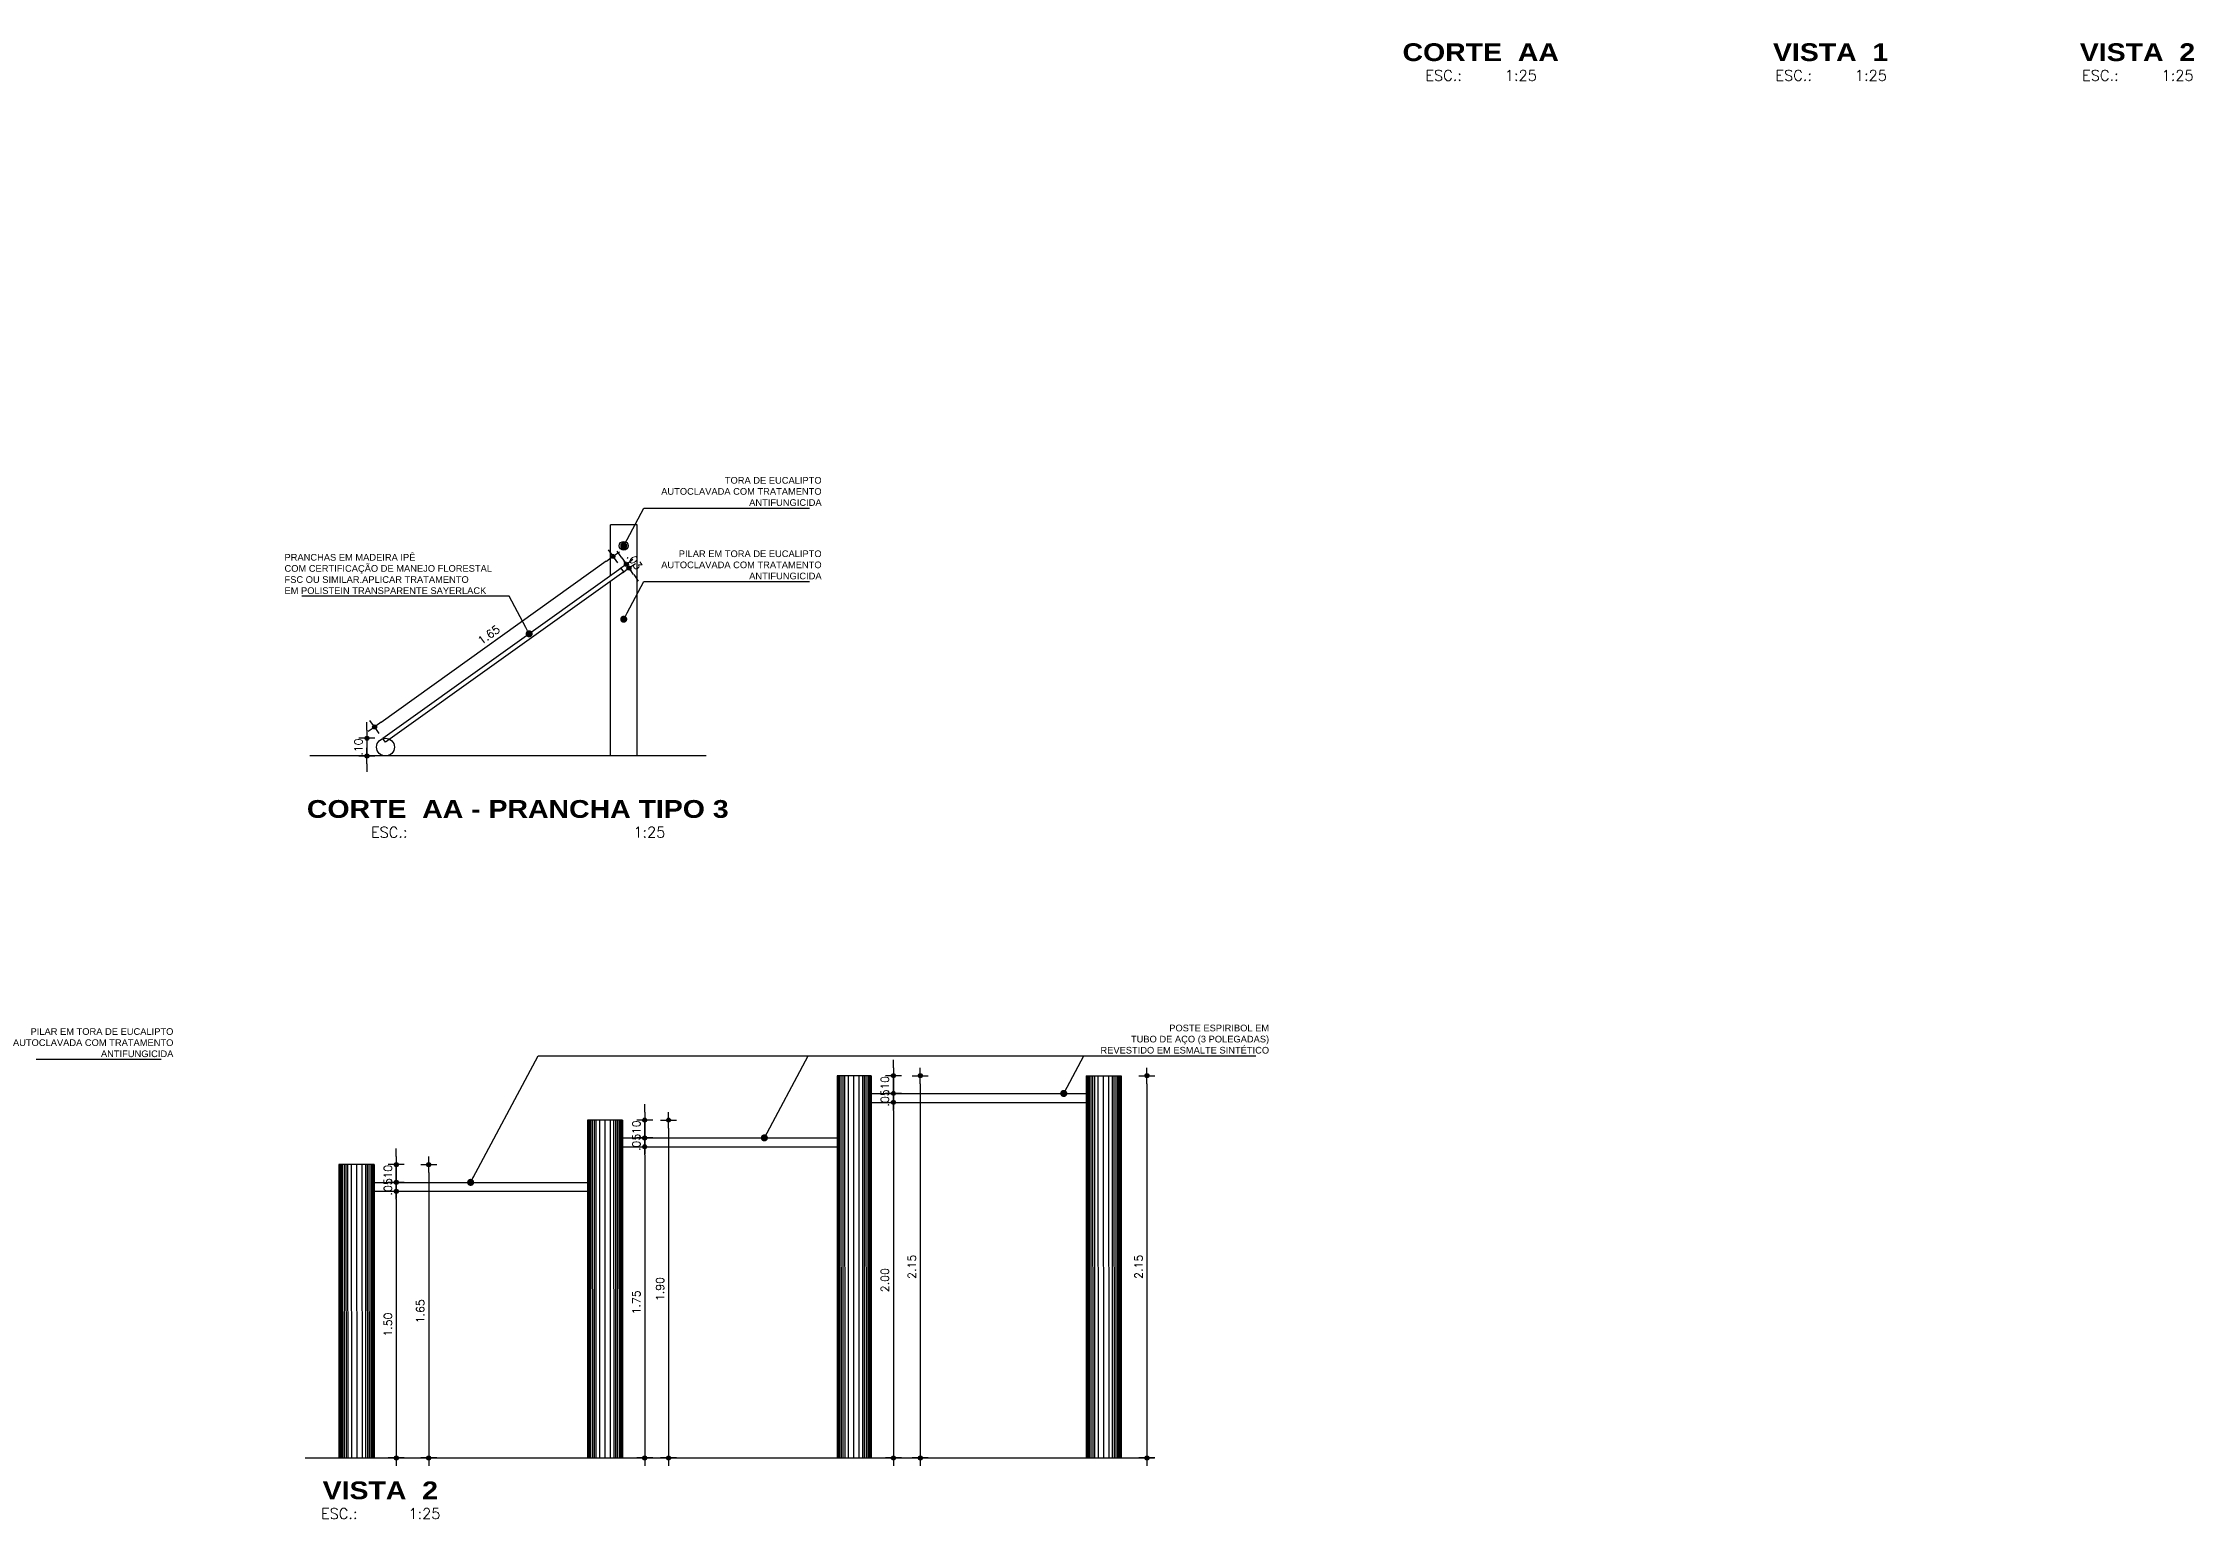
# Model space of a CAD drawing. Header units: millimetres. Extents: x 490 to 675, y -160 to -87.
# Drawn here: x 560.66 to 572.76, y -159.69 to -151.39 of the extents above; entities that cross this region are included whole.
import ezdxf
from ezdxf import colors
from ezdxf.entities.mleader import LeaderData, LeaderLine
from ezdxf.enums import TextEntityAlignment as Align
from ezdxf.math import Vec2, Vec3

# ---------------------------------------------------------------- set-up
doc = ezdxf.new("R2010")
doc.units = ezdxf.units.MM
doc.header["$LTSCALE"] = 2.5
for name, color, linetype in [('AN_INDICAÇAO', 2, 'Continuous'), ('ARQ_CORTE', 3, 'Continuous'), ('ARQ_ESTRUTURA', 6, 'Continuous'), ('ARQ_HAT', 8, 'Continuous'), ('ARQ_VISTA02', 2, 'Continuous'), ('COTAS', 1, 'Continuous'), ('TITULO', 2, 'Continuous')]:
    doc.layers.add(name, color=color, linetype=linetype)
doc.styles.add('ARIAL 1-025', font='arial.ttf', dxfattribs={"height": 0.05})
doc.styles.add('COTA200', font='ROMANS.SHX')
doc.styles.add('COTA25', font='romans.shx')
doc.styles.add('TIT200', font='')
doc.styles.get('TIT200').set_extended_font_data('Arial Black')
doc.dimstyles.new('COTA25$0', dxfattribs={"dimtxt": 0.045, "dimasz": 0.045, "dimexe": 0.05, "dimexo": 0.95, "dimgap": 0.025, "dimtad": 1, "dimzin": 4, "dimdsep": 46, "dimtxsty": 'COTA25', "dimblk": 'bola', "dimcen": -0.1, "dimdle": 0.05, "dimse1": 1, "dimse2": 1, "dimclrd": 256, "dimclre": 3, "dimclrt": 2, "dimadec": 0, "dimazin": 0, "dimtfac": 1, "dimtix": 1, "dimtmove": 2, "dimatfit": 3, "dimldrblk": 'USERTICK', "dimfxl": 1, "dimtvp": 2.5, "dimtolj": 1, "dimtzin": 4, "dimarcsym": 0})

# ---------------------------------------------------------------- blocks, each defined once
blk = doc.blocks.new('_Dot')
at = {"color": 0, "linetype": 'ByBlock', "lineweight": -2}
blk.add_line((-0.5, 0), (-1, 0), dxfattribs=at)
at = {"color": 0, "linetype": 'ByBlock', "const_width": 0.5}
blk.add_lwpolyline([(-0.25, 0, 1), (0.25, 0, 1)], format="xyb", close=True, dxfattribs=at)
blk = doc.blocks.new('bola')
blk.add_hatch(color=0).paths.add_polyline_path([(-0.25, 0, 1), (0.25, 0, 1)])
at = {"color": 0}
for p, q in [((-1, 0), (-0.25, 0)), ((0, 1), (0, 0.25)), ((0.25, 0), (1, 0)), ((0, -0.25), (0, -1))]:
    blk.add_line(p, q, dxfattribs=at)
blk.add_circle((0, 0), 0.25, dxfattribs=at)
blk = doc.blocks.new('*D420')
at = {"layer": 'COTAS', "lineweight": -2}
for p, q in [((562.486, -155.255), (562.486, -155.21)), ((562.486, -155.3), (562.486, -155.4)), ((562.486, -155.445), (562.486, -155.49))]:
    blk.add_line(p, q, dxfattribs=at)
at = {"layer": 'DEFPOINTS', "color": 0}
for p in [(562.59, -155.3), (562.486, -155.4), (562.59, -155.4)]:
    blk.add_point(p, dxfattribs=at)
at = {"layer": 'COTAS', "lineweight": -2, "xscale": 0.045, "yscale": 0.045, "zscale": 0.045}
for p, rotation in [((562.486, -155.3), 270), ((562.486, -155.4), 90)]:
    blk.add_blockref('bola', p, dxfattribs=dict(at, rotation=rotation))
at = {"layer": 'COTAS', "color": 2, "insert": (562.438, -155.35), "char_height": 0.045, "attachment_point": 5, "rotation": 90, "style": 'COTA25'}
blk.add_mtext('\\A1;.10', dxfattribs=at)
blk = doc.blocks.new('USERTICK')
at = {"color": 0}
for p, q in [((-1, 0), (1, 0)), ((0, 1), (0, -1))]:
    blk.add_line(p, q, dxfattribs=at)
blk.add_circle((0, 0), 0.25, dxfattribs=at)
blk = doc.blocks.new('*D421')
at = {"layer": 'COTAS', "lineweight": -2}
for p, q in [((563.919, -154.286), (563.893, -154.249)), ((563.945, -154.322), (563.959, -154.343)), ((563.986, -154.379), (564.012, -154.416))]:
    blk.add_line(p, q, dxfattribs=at)
at = {"layer": 'DEFPOINTS', "color": 0}
for p in [(563.915, -154.343), (563.93, -154.364), (563.959, -154.343)]:
    blk.add_point(p, dxfattribs=at)
at = {"layer": 'COTAS', "lineweight": -2, "xscale": 0.045, "yscale": 0.045, "zscale": 0.045}
for p, rotation in [((563.945, -154.322), 305.5826939624752), ((563.959, -154.343), 125.5826939624751)]:
    blk.add_blockref('bola', p, dxfattribs=dict(at, rotation=rotation))
at = {"layer": 'COTAS', "color": 2, "insert": (563.991, -154.305), "char_height": 0.045, "attachment_point": 5, "rotation": 305.5827, "style": 'COTA25'}
blk.add_mtext('\\A1;.03', dxfattribs=at)
blk = doc.blocks.new('*D422')
at = {"layer": 'COTAS', "lineweight": -2}
blk.add_line((563.832, -154.305), (562.566, -155.211), dxfattribs=at)
at = {"layer": 'DEFPOINTS', "color": 0}
for p in [(563.915, -154.343), (562.529, -155.237), (562.576, -155.302)]:
    blk.add_point(p, dxfattribs=at)
at = {"layer": 'COTAS', "lineweight": -2, "xscale": 0.045, "yscale": 0.045, "zscale": 0.045}
for p, rotation in [((563.869, -154.278), 35.58269396257358), ((562.529, -155.237), 215.5826939625736)]:
    blk.add_blockref('bola', p, dxfattribs=dict(at, rotation=rotation))
at = {"layer": 'COTAS', "color": 2, "insert": (563.171, -154.719), "char_height": 0.045, "attachment_point": 5, "rotation": 35.5827, "style": 'COTA25'}
blk.add_mtext('\\A1;1.65', dxfattribs=at)
blk = doc.blocks.new('*D437')
at = {"layer": 'COTAS', "lineweight": -2}
blk.add_line((566.873, -157.243), (566.873, -159.303), dxfattribs=at)
at = {"layer": 'DEFPOINTS', "color": 0}
for p in [(566.727, -157.198), (566.727, -159.348), (566.873, -159.348)]:
    blk.add_point(p, dxfattribs=at)
at = {"layer": 'COTAS', "lineweight": -2, "xscale": 0.045, "yscale": 0.045, "zscale": 0.045}
for p, rotation in [((566.873, -157.198), 90), ((566.873, -159.348), 270)]:
    blk.add_blockref('bola', p, dxfattribs=dict(at, rotation=rotation))
at = {"layer": 'COTAS', "color": 2, "insert": (566.826, -158.273), "char_height": 0.045, "attachment_point": 5, "rotation": 90, "style": 'COTA25'}
blk.add_mtext('\\A1;2.15', dxfattribs=at)
blk = doc.blocks.new('*D438')
at = {"layer": 'COTAS', "lineweight": -2}
blk.add_line((564.182, -157.493), (564.182, -159.303), dxfattribs=at)
at = {"layer": 'DEFPOINTS', "color": 0}
for p in [(563.923, -157.448), (563.923, -159.348), (564.182, -159.348)]:
    blk.add_point(p, dxfattribs=at)
at = {"layer": 'COTAS', "lineweight": -2, "xscale": 0.045, "yscale": 0.045, "zscale": 0.045}
for p, rotation in [((564.182, -157.448), 90), ((564.182, -159.348), 270)]:
    blk.add_blockref('bola', p, dxfattribs=dict(at, rotation=rotation))
at = {"layer": 'COTAS', "color": 2, "insert": (564.134, -158.398), "char_height": 0.045, "attachment_point": 5, "rotation": 90, "style": 'COTA25'}
blk.add_mtext('\\A1;1.90', dxfattribs=at)
blk = doc.blocks.new('*D439')
at = {"layer": 'COTAS', "lineweight": -2}
blk.add_line((562.833, -157.743), (562.833, -159.303), dxfattribs=at)
at = {"layer": 'DEFPOINTS', "color": 0}
for p in [(562.527, -157.698), (562.527, -159.348), (562.833, -159.348)]:
    blk.add_point(p, dxfattribs=at)
at = {"layer": 'COTAS', "lineweight": -2, "xscale": 0.045, "yscale": 0.045, "zscale": 0.045}
for p, rotation in [((562.833, -157.698), 90), ((562.833, -159.348), 270)]:
    blk.add_blockref('bola', p, dxfattribs=dict(at, rotation=rotation))
at = {"layer": 'COTAS', "color": 2, "insert": (562.786, -158.523), "char_height": 0.045, "attachment_point": 5, "rotation": 90, "style": 'COTA25'}
blk.add_mtext('\\A1;1.65', dxfattribs=at)
blk = doc.blocks.new('*D440')
at = {"layer": 'COTAS', "lineweight": -2}
blk.add_line((565.598, -157.243), (565.598, -159.303), dxfattribs=at)
at = {"layer": 'DEFPOINTS', "color": 0}
for p in [(565.322, -157.198), (565.327, -159.348), (565.598, -159.348)]:
    blk.add_point(p, dxfattribs=at)
at = {"layer": 'COTAS', "lineweight": -2, "xscale": 0.045, "yscale": 0.045, "zscale": 0.045}
for p, rotation in [((565.598, -157.198), 90), ((565.598, -159.348), 270)]:
    blk.add_blockref('bola', p, dxfattribs=dict(at, rotation=rotation))
at = {"layer": 'COTAS', "color": 2, "insert": (565.551, -158.273), "char_height": 0.045, "attachment_point": 5, "rotation": 90, "style": 'COTA25'}
blk.add_mtext('\\A1;2.15', dxfattribs=at)
blk = doc.blocks.new('*D441')
at = {"layer": 'COTAS', "lineweight": -2}
for p, q in [((562.651, -157.653), (562.651, -157.608)), ((562.651, -157.698), (562.651, -157.798)), ((562.651, -157.843), (562.651, -157.888))]:
    blk.add_line(p, q, dxfattribs=at)
at = {"layer": 'DEFPOINTS', "color": 0}
for p in [(562.527, -157.698), (562.527, -157.798), (562.651, -157.798)]:
    blk.add_point(p, dxfattribs=at)
at = {"layer": 'COTAS', "lineweight": -2, "xscale": 0.045, "yscale": 0.045, "zscale": 0.045}
for p, rotation in [((562.651, -157.698), 270), ((562.651, -157.798), 90)]:
    blk.add_blockref('bola', p, dxfattribs=dict(at, rotation=rotation))
at = {"layer": 'COTAS', "color": 2, "insert": (562.604, -157.748), "char_height": 0.045, "attachment_point": 5, "rotation": 90, "style": 'COTA25'}
blk.add_mtext('\\A1;.10', dxfattribs=at)
blk = doc.blocks.new('*D387')
at = {"layer": 'COTAS', "lineweight": -2}
for p, q in [((564.048, -157.403), (564.048, -157.358)), ((564.048, -157.448), (564.048, -157.548)), ((564.048, -157.593), (564.048, -157.638))]:
    blk.add_line(p, q, dxfattribs=at)
at = {"layer": 'DEFPOINTS', "color": 0}
for p in [(563.923, -157.448), (563.923, -157.548), (564.048, -157.548)]:
    blk.add_point(p, dxfattribs=at)
at = {"layer": 'COTAS', "lineweight": -2, "xscale": 0.045, "yscale": 0.045, "zscale": 0.045}
for p, rotation in [((564.048, -157.448), 270), ((564.048, -157.548), 90)]:
    blk.add_blockref('bola', p, dxfattribs=dict(at, rotation=rotation))
at = {"layer": 'COTAS', "color": 2, "insert": (564.001, -157.498), "char_height": 0.045, "attachment_point": 5, "rotation": 90, "style": 'COTA25'}
blk.add_mtext('\\A1;.10', dxfattribs=at)
blk = doc.blocks.new('*D388')
at = {"layer": 'COTAS', "lineweight": -2}
for p, q in [((565.447, -157.153), (565.447, -157.108)), ((565.447, -157.198), (565.447, -157.298)), ((565.447, -157.343), (565.447, -157.388))]:
    blk.add_line(p, q, dxfattribs=at)
at = {"layer": 'DEFPOINTS', "color": 0}
for p in [(565.322, -157.198), (565.322, -157.298), (565.447, -157.298)]:
    blk.add_point(p, dxfattribs=at)
at = {"layer": 'COTAS', "lineweight": -2, "xscale": 0.045, "yscale": 0.045, "zscale": 0.045}
for p, rotation in [((565.447, -157.198), 270), ((565.447, -157.298), 90)]:
    blk.add_blockref('bola', p, dxfattribs=dict(at, rotation=rotation))
at = {"layer": 'COTAS', "color": 2, "insert": (565.399, -157.248), "char_height": 0.045, "attachment_point": 5, "rotation": 90, "style": 'COTA25'}
blk.add_mtext('\\A1;.10', dxfattribs=at)
blk = doc.blocks.new('*D442')
at = {"layer": 'COTAS', "lineweight": -2}
for p, q in [((562.651, -157.753), (562.651, -157.708)), ((562.651, -157.798), (562.651, -157.848)), ((562.651, -157.893), (562.651, -157.938))]:
    blk.add_line(p, q, dxfattribs=at)
at = {"layer": 'DEFPOINTS', "color": 0}
for p in [(562.527, -157.798), (562.527, -157.848), (562.651, -157.848)]:
    blk.add_point(p, dxfattribs=at)
at = {"layer": 'COTAS', "lineweight": -2, "xscale": 0.045, "yscale": 0.045, "zscale": 0.045}
for p, rotation in [((562.651, -157.798), 270), ((562.651, -157.848), 90)]:
    blk.add_blockref('bola', p, dxfattribs=dict(at, rotation=rotation))
at = {"layer": 'COTAS', "color": 2, "insert": (562.604, -157.823), "char_height": 0.045, "attachment_point": 5, "rotation": 90, "style": 'COTA25'}
blk.add_mtext('\\A1;.05', dxfattribs=at)
blk = doc.blocks.new('*D443')
at = {"layer": 'COTAS', "lineweight": -2}
blk.add_line((562.651, -157.893), (562.651, -159.303), dxfattribs=at)
at = {"layer": 'DEFPOINTS', "color": 0}
for p in [(562.527, -157.848), (562.527, -159.348), (562.651, -159.348)]:
    blk.add_point(p, dxfattribs=at)
at = {"layer": 'COTAS', "lineweight": -2, "xscale": 0.045, "yscale": 0.045, "zscale": 0.045}
for p, rotation in [((562.651, -157.848), 90), ((562.651, -159.348), 270)]:
    blk.add_blockref('bola', p, dxfattribs=dict(at, rotation=rotation))
at = {"layer": 'COTAS', "color": 2, "insert": (562.604, -158.598), "char_height": 0.045, "attachment_point": 5, "rotation": 90, "style": 'COTA25'}
blk.add_mtext('\\A1;1.50', dxfattribs=at)
blk = doc.blocks.new('*D389')
at = {"layer": 'COTAS', "lineweight": -2}
for p, q in [((564.048, -157.503), (564.048, -157.458)), ((564.048, -157.548), (564.048, -157.598)), ((564.048, -157.643), (564.048, -157.688))]:
    blk.add_line(p, q, dxfattribs=at)
at = {"layer": 'DEFPOINTS', "color": 0}
for p in [(564.048, -157.548), (564.048, -157.598), (564.048, -157.598)]:
    blk.add_point(p, dxfattribs=at)
at = {"layer": 'COTAS', "lineweight": -2, "xscale": 0.045, "yscale": 0.045, "zscale": 0.045}
for p, rotation in [((564.048, -157.548), 270), ((564.048, -157.598), 90)]:
    blk.add_blockref('bola', p, dxfattribs=dict(at, rotation=rotation))
at = {"layer": 'COTAS', "color": 2, "insert": (564.001, -157.573), "char_height": 0.045, "attachment_point": 5, "rotation": 90, "style": 'COTA25'}
blk.add_mtext('\\A1;.05', dxfattribs=at)
blk = doc.blocks.new('*D444')
at = {"layer": 'COTAS', "lineweight": -2}
blk.add_line((564.048, -157.643), (564.048, -159.303), dxfattribs=at)
at = {"layer": 'DEFPOINTS', "color": 0}
for p in [(564.048, -157.598), (564.046, -159.348), (564.048, -159.348)]:
    blk.add_point(p, dxfattribs=at)
at = {"layer": 'COTAS', "lineweight": -2, "xscale": 0.045, "yscale": 0.045, "zscale": 0.045}
for p, rotation in [((564.048, -157.598), 90), ((564.048, -159.348), 270)]:
    blk.add_blockref('bola', p, dxfattribs=dict(at, rotation=rotation))
at = {"layer": 'COTAS', "color": 2, "insert": (564.001, -158.473), "char_height": 0.045, "attachment_point": 5, "rotation": 90, "style": 'COTA25'}
blk.add_mtext('\\A1;1.75', dxfattribs=at)
blk = doc.blocks.new('*D390')
at = {"layer": 'COTAS', "lineweight": -2}
for p, q in [((565.447, -157.253), (565.447, -157.208)), ((565.447, -157.298), (565.447, -157.348)), ((565.447, -157.393), (565.447, -157.438))]:
    blk.add_line(p, q, dxfattribs=at)
at = {"layer": 'DEFPOINTS', "color": 0}
for p in [(565.447, -157.298), (565.447, -157.348), (565.447, -157.348)]:
    blk.add_point(p, dxfattribs=at)
at = {"layer": 'COTAS', "lineweight": -2, "xscale": 0.045, "yscale": 0.045, "zscale": 0.045}
for p, rotation in [((565.447, -157.298), 270), ((565.447, -157.348), 90)]:
    blk.add_blockref('bola', p, dxfattribs=dict(at, rotation=rotation))
at = {"layer": 'COTAS', "color": 2, "insert": (565.399, -157.323), "char_height": 0.045, "attachment_point": 5, "rotation": 90, "style": 'COTA25'}
blk.add_mtext('\\A1;.05', dxfattribs=at)
blk = doc.blocks.new('*D445')
at = {"layer": 'COTAS', "lineweight": -2}
blk.add_line((565.447, -157.393), (565.447, -159.303), dxfattribs=at)
at = {"layer": 'DEFPOINTS', "color": 0}
for p in [(565.447, -157.348), (565.447, -159.348), (565.452, -159.348)]:
    blk.add_point(p, dxfattribs=at)
at = {"layer": 'COTAS', "lineweight": -2, "xscale": 0.045, "yscale": 0.045, "zscale": 0.045}
for p, rotation in [((565.447, -157.348), 90), ((565.447, -159.348), 270)]:
    blk.add_blockref('bola', p, dxfattribs=dict(at, rotation=rotation))
at = {"layer": 'COTAS', "color": 2, "insert": (565.399, -158.348), "char_height": 0.045, "attachment_point": 5, "rotation": 90, "style": 'COTA25'}
blk.add_mtext('\\A1;2.00', dxfattribs=at)

msp = doc.modelspace()

# ---------------------------------------------------------------- linework, layer by layer
at = {"layer": 'AN_INDICAÇAO'}
for p, q in [((563.449, -157.086), (564.967, -157.086)), ((564.967, -157.086), (565.067, -157.086))]:
    msp.add_line(p, q, dxfattribs=at)
for points in [[(563.069, -157.798), (563.449, -157.086)], [(564.721, -157.548), (564.967, -157.086)], [(565.067, -157.086), (566.516, -157.086)]]:
    msp.add_lwpolyline(points, dxfattribs=at)
at = {"layer": 'ARQ_CORTE'}
for p, q in [((563.915, -154.343), (562.576, -155.302)), ((563.93, -154.364), (562.59, -155.322)), ((563.93, -154.364), (563.915, -154.343)), ((562.59, -155.322), (562.575, -155.302))]:
    msp.add_line(p, q, dxfattribs=at)
for centre, radius in [((563.93, -154.218), 0.025), ((562.59, -155.35), 0.05)]:
    msp.add_circle(centre, radius, dxfattribs=at)
at = {"layer": 'ARQ_ESTRUTURA'}
for p, q in [((564.393, -155.4), (562.165, -155.4)), ((562.139, -159.348), (566.915, -159.348))]:
    msp.add_line(p, q, dxfattribs=at)
at = {"layer": 'ARQ_HAT'}
for p, q in [((565.132, -157.198), (565.133, -159.348)), ((565.137, -157.198), (565.138, -159.348)), ((565.142, -157.198), (565.143, -159.348)), ((565.152, -157.198), (565.153, -159.348)), ((565.162, -157.198), (565.163, -159.348)), ((565.172, -157.198), (565.173, -159.348)), ((565.192, -157.198), (565.193, -159.348)), ((565.222, -157.198), (565.223, -159.348)), ((565.252, -157.198), (565.253, -159.348)), ((565.272, -157.198), (565.273, -159.348)), ((565.282, -157.198), (565.283, -159.348)), ((565.292, -157.198), (565.293, -159.348)), ((565.302, -157.198), (565.303, -159.348)), ((565.307, -157.198), (565.308, -159.348)), ((565.312, -157.198), (565.313, -159.348)), ((565.317, -157.198), (565.318, -159.348)), ((566.532, -157.198), (566.533, -159.348)), ((566.537, -157.198), (566.538, -159.348)), ((566.542, -157.198), (566.543, -159.348)), ((566.547, -157.198), (566.548, -159.348)), ((566.557, -157.198), (566.558, -159.348)), ((566.567, -157.198), (566.568, -159.348)), ((566.577, -157.198), (566.578, -159.348)), ((566.597, -157.198), (566.598, -159.348)), ((566.627, -157.198), (566.628, -159.348)), ((566.657, -157.198), (566.658, -159.348)), ((566.677, -157.198), (566.678, -159.348)), ((566.687, -157.198), (566.688, -159.348)), ((566.697, -157.198), (566.698, -159.348)), ((566.707, -157.198), (566.708, -159.348)), ((566.712, -157.198), (566.713, -159.348)), ((566.717, -157.198), (566.718, -159.348)), ((566.722, -157.198), (566.723, -159.348)), ((563.728, -157.448), (563.729, -159.348)), ((563.733, -157.448), (563.734, -159.348)), ((563.738, -157.448), (563.739, -159.348)), ((563.743, -157.448), (563.744, -159.348)), ((563.753, -157.448), (563.754, -159.348)), ((563.763, -157.448), (563.764, -159.348)), ((563.773, -157.448), (563.774, -159.348)), ((563.793, -157.448), (563.794, -159.348)), ((563.823, -157.448), (563.824, -159.348)), ((563.853, -157.448), (563.854, -159.348)), ((563.873, -157.448), (563.874, -159.348)), ((563.883, -157.448), (563.884, -159.348)), ((563.893, -157.448), (563.894, -159.348)), ((563.903, -157.448), (563.904, -159.348)), ((563.908, -157.448), (563.909, -159.348)), ((563.913, -157.448), (563.914, -159.348)), ((563.918, -157.448), (563.919, -159.348)), ((562.332, -157.698), (562.333, -159.348)), ((562.337, -157.698), (562.338, -159.348)), ((562.342, -157.698), (562.343, -159.348)), ((562.347, -157.698), (562.348, -159.348)), ((562.357, -157.698), (562.358, -159.348)), ((562.367, -157.698), (562.368, -159.348)), ((562.377, -157.698), (562.378, -159.348)), ((562.397, -157.698), (562.398, -159.348)), ((562.427, -157.698), (562.428, -159.348)), ((562.457, -157.698), (562.458, -159.348)), ((562.477, -157.698), (562.478, -159.348)), ((562.487, -157.698), (562.488, -159.348)), ((562.497, -157.698), (562.498, -159.348)), ((562.507, -157.698), (562.508, -159.348)), ((562.512, -157.698), (562.513, -159.348)), ((562.517, -157.698), (562.518, -159.348)), ((562.522, -157.698), (562.523, -159.348))]:
    msp.add_line(p, q, dxfattribs=at)
at = {"layer": 'ARQ_VISTA02'}
for p, q in [((564.005, -154.1), (563.855, -154.1)), ((563.855, -154.386), (563.855, -154.1)), ((564.005, -155.4), (564.005, -154.1)), ((563.855, -155.4), (563.855, -154.417)), ((565.13, -157.198), (565.13, -159.348)), ((565.322, -157.198), (565.13, -157.198)), ((565.322, -157.198), (565.322, -159.348)), ((566.53, -157.198), (566.53, -159.348)), ((566.53, -157.198), (566.727, -157.198)), ((566.727, -157.198), (566.727, -159.348)), ((565.322, -157.298), (566.53, -157.298)), ((565.322, -157.348), (566.53, -157.348)), ((563.727, -157.448), (563.727, -159.348)), ((563.923, -157.448), (563.727, -157.448)), ((563.923, -157.448), (563.923, -159.348)), ((563.923, -157.548), (565.13, -157.548)), ((563.923, -157.598), (565.13, -157.598)), ((562.327, -157.698), (562.327, -159.348)), ((562.527, -157.698), (562.327, -157.698)), ((562.527, -157.698), (562.527, -159.348)), ((562.527, -157.798), (563.727, -157.798)), ((562.527, -157.848), (563.727, -157.848))]:
    msp.add_line(p, q, dxfattribs=at)

# ---------------------------------------------------------------- block references
at = {"layer": 'AN_INDICAÇAO', "xscale": 0.04000000000000124, "yscale": 0.04000000000000124, "zscale": 0.04000000000000124, "rotation": 241.9319770203185}
for p in [(564.721, -157.548), (563.069, -157.798)]:
    msp.add_blockref('_Dot', p, dxfattribs=at)

# ---------------------------------------------------------------- texts
at = {"layer": 'TITULO'}
for s, height, style, p in [('CORTE  AA', 0.1, 'TIT200', (568.75, -151.442)), ('VISTA  1', 0.1, 'TIT200', (570.718, -151.442)), ('VISTA  2', 0.1, 'TIT200', (572.444, -151.442)), ('ESC.:     1:25', 0.06, 'COTA200', (568.752, -151.573)), ('ESC.:     1:25', 0.06, 'COTA200', (570.721, -151.573)), ('ESC.:     1:25', 0.06, 'COTA200', (572.446, -151.573)), ('CORTE  AA - PRANCHA TIPO 3', 0.1, 'TIT200', (563.334, -155.698)), ('ESC.:                            1:25', 0.06, 'COTA200', (563.336, -155.829)), ('VISTA  2', 0.1, 'TIT200', (562.561, -159.53)), ('ESC.:      1:25', 0.06, 'COTA200', (562.563, -159.661))]:
    msp.add_text(s, height=height, dxfattribs=dict(at, style=style)).set_placement(p, align=Align.MIDDLE_CENTER)

# ---------------------------------------------------------------- dimensions: what is measured, and where the dimension line sits
at = {"layer": 'COTAS'}
for p1, p2, distance, picture, middle in [((563.915, -154.343), (562.576, -155.302), -0.08, '*D422', (563.171, -154.719)), ((563.91534814, -154.34336719), (563.92989507, -154.3636991), 0.0363039, '*D421', (563.99077735, -154.30476955))]:
    dim = msp.add_aligned_dim(p1=p1, p2=p2, distance=distance, dimstyle='COTA25$0', override={"dimclrt": 2}, dxfattribs=at)
    dim.commit()
    dim.dimension.update_dxf_attribs({"geometry": picture, "text_midpoint": middle})
for base, p1, p2, picture, middle in [((562.486, -155.4), (562.59, -155.3), (562.59, -155.4), '*D420', (562.438, -155.35)), ((565.447, -157.298), (565.322, -157.198), (565.322, -157.298), '*D388', (565.399, -157.248)), ((565.598, -159.348), (565.322, -157.198), (565.327, -159.348), '*D440', (565.551, -158.273)), ((565.447, -157.348), (565.447, -157.298), (565.447, -157.348), '*D390', (565.399, -157.323)), ((566.873, -159.348), (566.727, -157.198), (566.727, -159.348), '*D437', (566.826, -158.273)), ((564.048, -157.548), (563.923, -157.448), (563.923, -157.548), '*D387', (564.001, -157.498)), ((565.447, -159.348), (565.447, -157.348), (565.452, -159.348), '*D445', (565.399, -158.348)), ((564.182, -159.348), (563.923, -157.448), (563.923, -159.348), '*D438', (564.134, -158.398)), ((564.048, -157.598), (564.048, -157.548), (564.048, -157.598), '*D389', (564.001, -157.573)), ((562.651, -157.798), (562.527, -157.698), (562.527, -157.798), '*D441', (562.604, -157.748)), ((564.048, -159.348), (564.048, -157.598), (564.046, -159.348), '*D444', (564.001, -158.473)), ((562.833, -159.348), (562.527, -157.698), (562.527, -159.348), '*D439', (562.786, -158.523)), ((562.651, -157.848), (562.527, -157.798), (562.527, -157.848), '*D442', (562.604, -157.823)), ((562.651, -159.348), (562.527, -157.848), (562.527, -159.348), '*D443', (562.604, -158.598))]:
    dim = msp.add_linear_dim(base=base, p1=p1, p2=p2, angle=90, dimstyle='COTA25$0', override={"dimclrt": 2}, dxfattribs=at)
    dim.commit()
    dim.dimension.update_dxf_attribs({"geometry": picture, "text_midpoint": middle})

# ---------------------------------------------------------------- leaders
at = {"layer": 'AN_INDICAÇAO'}
ml = msp.add_multileader_mtext('Standard', dxfattribs=at)
ml.set_content('TORA DE EUCALIPTO\\P\\pq*;AUTOCLAVADA COM TRATAMENTO\\PANTIFUNGICIDA', color=256, style='ARIAL 1-025')
ml.set_leader_properties(color=256, linetype='ByLayer', lineweight=-1)
ml.set_arrow_properties(name='DOT')
ml.build(insert=Vec2(0, 0))
ml.multileader.update_dxf_attribs({"text_left_attachment_type": 5, "text_right_attachment_type": 5, "dogleg_length": 0.1, "arrow_head_size": 0.04})
ctx = ml.context
ctx.base_point, ctx.char_height, ctx.arrow_head_size, ctx.landing_gap_size, ctx.plane_origin = Vec3(564.143, -154.006), 0.0375, 0.04, 0, Vec3(563.93, -154.218)
ctx.left_attachment, ctx.right_attachment, ctx.text_align_type = 5, 5, 2
notes = []
notes.append((ctx, [(0, (1, 1, 0), (564.043, -154.006), (1, 0), 0.1, [(0, [(563.93, -154.218)], 0, [])])]))
ctx.mtext.insert, ctx.mtext.alignment, ctx.mtext.line_spacing_style, ctx.mtext.flow_direction = Vec3(565.043, -153.831), 3, 2, 5
ml = msp.add_multileader_mtext('Standard', dxfattribs=at)
ml.set_content('PILAR EM TORA DE EUCALIPTO\\P\\pq*;AUTOCLAVADA COM TRATAMENTO\\PANTIFUNGICIDA', color=256, style='ARIAL 1-025')
ml.set_leader_properties(color=256, linetype='ByLayer', lineweight=-1)
ml.set_arrow_properties(name='DOT')
ml.build(insert=Vec2(0, 0))
ml.multileader.update_dxf_attribs({"text_left_attachment_type": 5, "text_right_attachment_type": 5, "dogleg_length": 0.1, "arrow_head_size": 0.04})
ctx = ml.context
ctx.base_point, ctx.char_height, ctx.arrow_head_size, ctx.landing_gap_size, ctx.plane_origin = Vec3(564.143, -154.419), 0.0375, 0.04, 0, Vec3(563.93, -154.631)
ctx.left_attachment, ctx.right_attachment, ctx.text_align_type = 5, 5, 2
notes.append((ctx, [(0, (1, 1, 0), (564.043, -154.419), (1, 0), 0.1, [(0, [(563.93, -154.631)], 0, [])])]))
ctx.mtext.insert, ctx.mtext.alignment, ctx.mtext.line_spacing_style, ctx.mtext.flow_direction = Vec3(565.043, -154.244), 3, 2, 5
ml = msp.add_multileader_mtext('Standard', dxfattribs=at)
ml.set_content('PRANCHAS EM MADEIRA IPÊ\\PCOM CERTIFICAÇÃO DE MANEJO FLORESTAL\\PFSC OU SIMILAR.APLICAR TRATAMENTO\\PEM POLISTEIN TRANSPARENTE SAYERLACK', color=256, style='ARIAL 1-025')
ml.set_leader_properties(color=256, linetype='ByLayer', lineweight=-1)
ml.set_arrow_properties(name='DOT')
ml.build(insert=Vec2(0, 0))
ml.multileader.update_dxf_attribs({"text_left_attachment_type": 5, "text_right_attachment_type": 5, "dogleg_length": 0.1, "arrow_head_size": 0.04})
ctx = ml.context
ctx.base_point, ctx.char_height, ctx.arrow_head_size, ctx.landing_gap_size, ctx.plane_origin = Vec3(562.022, -154.501), 0.0375, 0.04, 0, Vec3(563.398, -154.713)
ctx.left_attachment, ctx.right_attachment = 5, 5
notes.append((ctx, [(0, (1, 1, 0), (563.285, -154.501), (-1, 0), 0.1, [(0, [(563.398, -154.713)], 0, [])])]))
ctx.mtext.insert, ctx.mtext.line_spacing_style, ctx.mtext.flow_direction = Vec3(562.022, -154.264), 2, 5
ml = msp.add_multileader_mtext('Standard', dxfattribs=at)
ml.set_content('PILAR EM TORA DE EUCALIPTO\\P\\pq*;AUTOCLAVADA COM TRATAMENTO\\PANTIFUNGICIDA', color=256, style='ARIAL 1-025')
ml.set_leader_properties(color=256, linetype='ByLayer', lineweight=-1)
ml.set_arrow_properties(name='DOT')
ml.build(insert=Vec2(0, 0))
ml.multileader.update_dxf_attribs({"text_left_attachment_type": 5, "text_right_attachment_type": 5, "dogleg_length": 0.1, "arrow_head_size": 0.04})
ctx = ml.context
ctx.base_point, ctx.char_height, ctx.arrow_head_size, ctx.landing_gap_size, ctx.plane_origin = Vec3(560.497, -157.106), 0.0375, 0.04, 0, Vec3(560.284, -157.318)
ctx.left_attachment, ctx.right_attachment, ctx.text_align_type = 5, 5, 2
notes.append((ctx, [(0, (1, 1, 0), (560.397, -157.106), (1, 0), 0.1, [(0, [(560.284, -157.318)], 0, [])])]))
ctx.mtext.insert, ctx.mtext.alignment, ctx.mtext.line_spacing_style, ctx.mtext.flow_direction = Vec3(561.397, -156.931), 3, 2, 5
ml = msp.add_multileader_mtext('Standard', dxfattribs=at)
ml.set_content('POSTE ESPIRIBOL EM \\PTUBO DE AÇO (3 POLEGADAS)\\PREVESTIDO EM ESMALTE SINTÉTICO', color=256, style='ARIAL 1-025')
ml.set_leader_properties(color=256, linetype='ByLayer', lineweight=-1)
ml.set_arrow_properties(name='DOT')
ml.build(insert=Vec2(0, 0))
ml.multileader.update_dxf_attribs({"text_left_attachment_type": 5, "text_right_attachment_type": 5, "dogleg_length": 0.1, "arrow_head_size": 0.04})
ctx = ml.context
ctx.base_point, ctx.char_height, ctx.arrow_head_size, ctx.landing_gap_size, ctx.plane_origin = Vec3(566.618, -157.086), 0.0375, 0.04, 0, Vec3(566.405, -157.298)
ctx.left_attachment, ctx.right_attachment, ctx.text_align_type = 5, 5, 2
notes.append((ctx, [(0, (1, 1, 0), (566.518, -157.086), (1, 0), 0.1, [(0, [(566.405, -157.298)], 0, [])])]))
ctx.mtext.insert, ctx.mtext.alignment, ctx.mtext.line_spacing_style, ctx.mtext.flow_direction = Vec3(567.56, -156.911), 3, 2, 5
for ctx, leaders in notes:
    for number, flags, end, landing, length, lines in leaders:
        leader = LeaderData()
        leader.index, (leader.has_last_leader_line, leader.has_dogleg_vector, leader.attachment_direction) = number, flags
        leader.last_leader_point, leader.dogleg_vector, leader.dogleg_length = Vec3(end), Vec3(landing), length
        for number, points, colour, breaks in lines:
            line = LeaderLine()
            line.index, line.vertices, line.color, line.breaks = number, Vec3.list(points), colors.encode_raw_color(colour), breaks
            leader.lines.append(line)
        ctx.leaders.append(leader)

doc.saveas('drawing.dxf')
